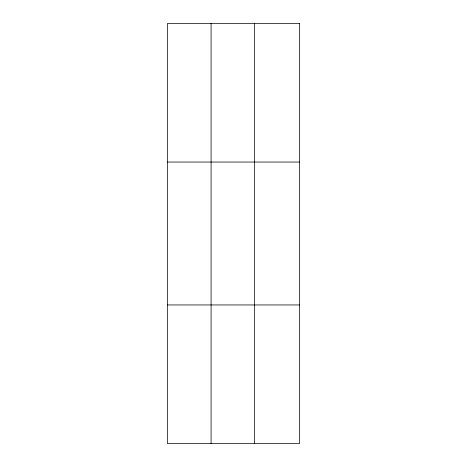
<?xml version="1.0" encoding="UTF-8"?>
<svg xmlns="http://www.w3.org/2000/svg" width="467" height="467" viewBox="0 0 467 467"><rect width="100%" height="100%" fill="white"/><g stroke="black" fill="none" stroke-linecap="round" stroke-linejoin="round"><path stroke-width="0.7" d="M211.084 443.65L211.084 23.35M254.603 443.65L254.603 23.35M167.56 162.049L299.44 162.049M167.56 304.951L299.44 304.951M299.44 23.35L299.44 443.65L167.56 443.65L167.56 23.35L299.44 23.35"/></g></svg>
